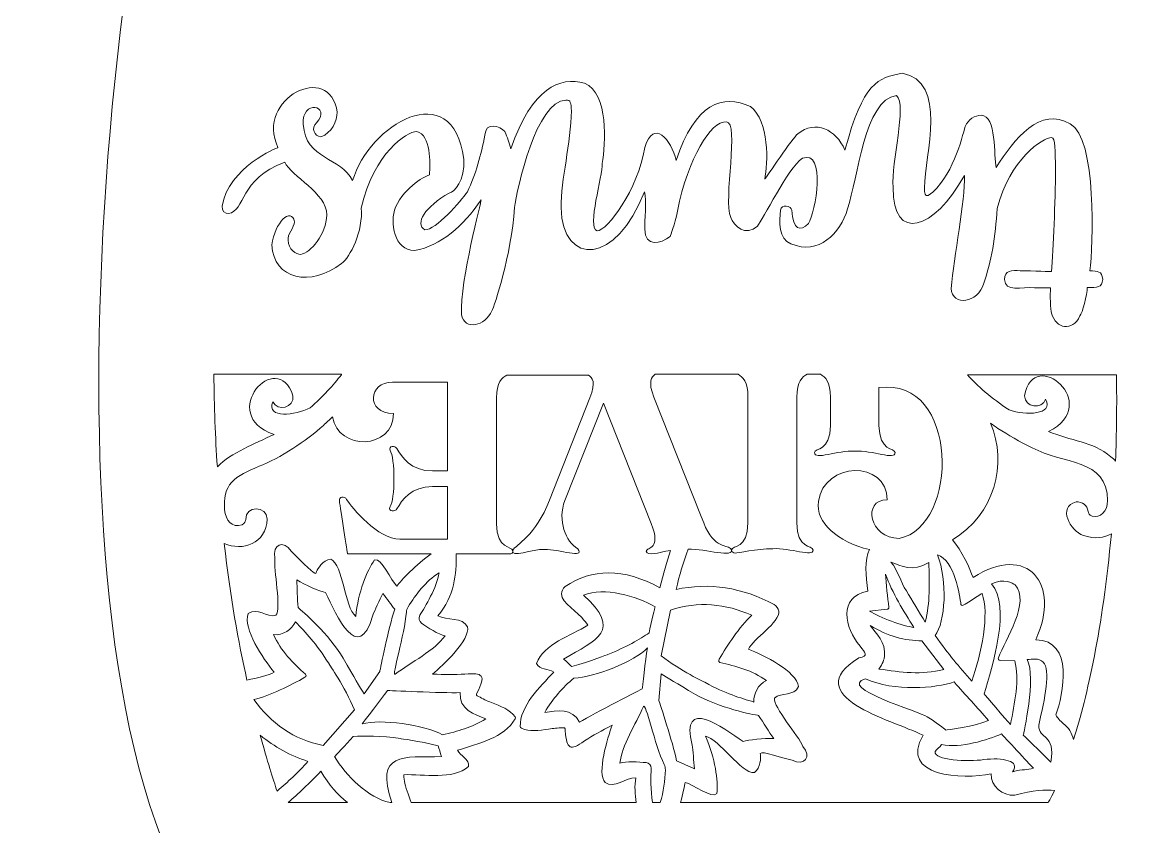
# Model space of a CAD drawing. Header units: inches. Extents: x -0.2 to 23, y 0 to 27.3.
# Drawn here: x -0.247 to 3.359, y 5.786 to 8.387 of the extents above; entities that cross this region are included whole.
import ezdxf

# ---------------------------------------------------------------- set-up
doc = ezdxf.new("R2010")
doc.units = ezdxf.units.IN
doc.header["$MEASUREMENT"] = 0
doc.layers.add('Paper Pumpkin Give Thanks', color=7, linetype='Continuous', lineweight=0)

msp = doc.modelspace()

# ---------------------------------------------------------------- linework, layer by layer
at = {"layer": 'Paper Pumpkin Give Thanks'}
for points, knots in [([(0.3208, 5.5125), (0.3292, 5.4903), (0.3486, 5.4764), (0.3722, 5.4764), (0.3722, 5.4764), (0.6417, 5.4764), (0.6417, 5.4764), (0.6681, 5.4736), (1.0361, 5.4847), (1.0486, 5.4681), (1.0667, 5.4597), (1.0583, 5.4319), (1.0389, 5.4319), (1.0389, 5.4319), (0.3486, 5.4347), (0.3486, 5.4347), (0.3486, 5.4347), (1.0014, 3.9847), (1.2917, 3.6569), (1.6903, 3.2097), (1.7681, 2.7278), (1.8056, 2.7278), (1.8417, 2.7278), (1.9778, 3.25), (2.3486, 3.6708), (2.5917, 3.9764), (3.2486, 5.25), (3.2667, 5.4347), (3.2667, 5.4347), (2.6278, 5.4333), (2.6278, 5.4333), (2.6083, 5.4333), (2.6014, 5.4611), (2.6194, 5.4694), (2.7944, 5.4903), (3.125, 5.4708), (3.3, 5.4778), (3.9667, 6.2347), (3.5722, 9.3139), (3.25, 9.8556), (3.2333, 9.8889), (3.2, 9.9111), (3.1639, 9.9111), (3.1639, 9.9111), (2.6083, 9.9111), (2.6083, 9.9111), (2.5833, 9.9111), (2.5694, 9.9236), (2.5611, 9.9403), (2.5514, 9.9639), (2.8347, 9.9542), (2.8361, 9.9778), (2.8264, 10.1208), (2.8875, 10.5028), (2.6639, 10.4986), (2.6639, 10.4986), (1.0181, 10.4986), (1.0181, 10.4986), (0.7778, 10.5), (0.8569, 10.1306), (0.8417, 9.9667), (0.8417, 9.9556), (1.1167, 9.9444), (1.1111, 9.9361), (1.1014, 9.9208), (1.0847, 9.9097), (1.0653, 9.9097), (1.0653, 9.9097), (0.5083, 9.9097), (0.5083, 9.9097), (0.4653, 9.9097), (0.425, 9.8833), (0.4083, 9.8417), (0.0403, 9.05), (-0.2472, 6.3847), (0.3208, 5.5125)], [0, 0, 0, 0, 1, 1, 1, 2, 2, 2, 3, 3, 3, 4, 4, 4, 5, 5, 5, 6, 6, 6, 7, 7, 7, 8, 8, 8, 9, 9, 9, 10, 10, 10, 11, 11, 11, 12, 12, 12, 13, 13, 13, 14, 14, 14, 15, 15, 15, 16, 16, 16, 17, 17, 17, 18, 18, 18, 19, 19, 19, 20, 20, 20, 21, 21, 21, 22, 22, 22, 23, 23, 23, 24, 24, 24, 25, 25, 25, 25]), ([(0.5792, 7.9819), (0.5042, 8.1417), (0.7486, 8.2611), (0.7708, 8.0958), (0.7708, 8.0681), (0.7528, 8.0278), (0.7181, 8.0167), (0.6972, 8.0167), (0.6847, 8.0458), (0.7042, 8.0611), (0.7542, 8.1194), (0.6542, 8.1375), (0.6611, 8.0569), (0.6681, 7.9417), (0.7833, 7.9514), (0.8208, 7.875), (0.8722, 8.0542), (1.1431, 8.2181), (1.1806, 7.9444), (1.1847, 7.875), (1.1486, 7.8375), (1.1333, 7.8347), (1.0542, 7.7903), (1.0208, 7.7361), (1.0542, 7.7153), (1.0889, 7.7153), (1.1708, 7.8069), (1.1917, 7.8389), (1.2194, 7.8958), (1.2361, 7.9583), (1.2486, 8.0222), (1.25, 8.0667), (1.2972, 8.0514), (1.3125, 8.0333), (1.3208, 8.0153), (1.3278, 7.9972), (1.3319, 7.9778), (1.4014, 8.1764), (1.4903, 8.2111), (1.5708, 8.1903), (1.65, 8.1556), (1.6375, 7.9931), (1.6278, 7.9306), (1.6306, 7.8917), (1.5764, 7.7222), (1.6111, 7.7125), (1.6444, 7.7125), (1.7431, 7.8458), (1.7653, 7.9819), (1.7931, 8.0764), (1.8514, 8.0069), (1.8667, 7.9403), (1.9278, 8.1236), (2.0167, 8.1569), (2.1069, 8.1139), (2.1681, 8.0681), (2.1639, 7.9306), (2.1528, 7.8792), (2.1583, 7.8847), (2.2444, 8.0139), (2.2597, 8.0264), (2.3181, 8.0722), (2.3819, 8.0403), (2.4125, 7.9736), (2.4708, 8.1931), (2.5194, 8.2069), (2.5972, 8.2222), (2.7458, 8.1972), (2.6708, 7.9583), (2.6694, 7.8514), (2.6694, 7.8333), (2.6708, 7.8236), (2.6819, 7.8264), (2.7597, 7.8833), (2.7903, 8.0125), (2.8014, 8.05), (2.8097, 8.0722), (2.8333, 8.0861), (2.8528, 8.0861), (2.9028, 8.0861), (2.8931, 7.9528), (2.9014, 7.9167), (2.9583, 8.0097), (3.0458, 8.1167), (3.1403, 8.0583), (3.2278, 8.0139), (3.2139, 7.6597), (3.2042, 7.5833), (3.2292, 7.5819), (3.2431, 7.5833), (3.2458, 7.5556), (3.2431, 7.5278), (3.2292, 7.5292), (3.1958, 7.5292), (3.1958, 7.5069), (3.1792, 7.4444), (3.1722, 7.4375), (3.1472, 7.3847), (3.0944, 7.3958), (3.0806, 7.4458), (3.075, 7.4583), (3.0764, 7.5056), (3.0764, 7.5278), (3.0764, 7.5278), (3.025, 7.5278), (3.025, 7.5278), (2.9833, 7.5333), (2.9306, 7.5111), (2.9278, 7.5556), (2.9278, 7.5847), (2.9528, 7.5847), (2.9792, 7.5833), (3.0208, 7.5833), (3.0806, 7.5806), (3.0806, 7.5806), (3.0847, 7.6542), (3.0931, 7.8069), (3.0931, 7.9111), (3.0917, 7.9708), (3.0931, 8.0139), (3.0806, 8.0139), (3.0514, 8.0139), (2.9458, 7.9444), (2.9042, 7.7847), (2.9, 7.6944), (2.8847, 7.6111), (2.8611, 7.5431), (2.8431, 7.4778), (2.7597, 7.4667), (2.7556, 7.5264), (2.7639, 7.6278), (2.8014, 7.8097), (2.7986, 7.8917), (2.7, 7.7125), (2.5667, 7.6736), (2.5681, 7.8528), (2.5611, 7.9347), (2.6139, 8.1181), (2.5792, 8.15), (2.475, 8.1361), (2.4542, 7.8833), (2.4208, 7.7833), (2.3972, 7.7042), (2.3278, 7.6319), (2.2375, 7.6708), (2.1986, 7.6847), (2.1986, 7.7431), (2.2042, 7.7792), (2.2056, 7.8), (2.2403, 7.7931), (2.2403, 7.7792), (2.2444, 7.7139), (2.2681, 7.7097), (2.2944, 7.7361), (2.3181, 7.7708), (2.3514, 7.9764), (2.275, 7.9472), (2.2278, 7.9139), (2.1458, 7.7472), (2.1292, 7.7278), (2.0917, 7.6917), (2.0528, 7.7292), (2.0431, 7.7556), (2.0181, 7.8139), (2.0722, 8.0625), (2.0292, 8.0653), (1.9778, 8.0667), (1.9056, 7.9486), (1.8708, 7.7764), (1.8625, 7.7306), (1.8486, 7.7), (1.8472, 7.6944), (1.8167, 7.6708), (1.7667, 7.6569), (1.7653, 7.7181), (1.7639, 7.7431), (1.7722, 7.8111), (1.7639, 7.8389), (1.675, 7.6014), (1.5, 7.5958), (1.4944, 7.7875), (1.4944, 7.8764), (1.5264, 7.9986), (1.5278, 8.1), (1.5264, 8.1264), (1.5264, 8.1361), (1.5097, 8.1347), (1.4153, 8.1347), (1.3514, 7.8472), (1.3444, 7.7875), (1.3333, 7.6319), (1.2792, 7.4681), (1.2708, 7.4542), (1.25, 7.4042), (1.1833, 7.3889), (1.1722, 7.4417), (1.1681, 7.5528), (1.2375, 7.8111), (1.2361, 7.8125), (1.1764, 7.7264), (1.1083, 7.6653), (1.0208, 7.6486), (0.9556, 7.6486), (0.9389, 7.7403), (0.9597, 7.7889), (0.9889, 7.8569), (1.0625, 7.8931), (1.0694, 7.8931), (1.0708, 7.9319), (1.075, 8.0222), (1.0278, 8.0333), (0.9958, 8.0333), (0.8903, 7.9653), (0.8486, 7.7861), (0.8556, 7.7139), (0.8125, 7.625), (0.7847, 7.6069), (0.6861, 7.5292), (0.5639, 7.5556), (0.5597, 7.6667), (0.5681, 7.7403), (0.6222, 7.7903), (0.6333, 7.7417), (0.6319, 7.7236), (0.6083, 7.6986), (0.6125, 7.6819), (0.6125, 7.6528), (0.6375, 7.6361), (0.6528, 7.6361), (0.6847, 7.6403), (0.7347, 7.7014), (0.7375, 7.7639), (0.7361, 7.8361), (0.6222, 7.8875), (0.6014, 7.9347), (0.4528, 7.8792), (0.475, 7.7778), (0.4194, 7.7681), (0.4083, 7.7681), (0.3986, 7.7764), (0.3986, 7.7917), (0.4181, 7.9181), (0.5792, 7.9819), (0.5792, 7.9819)], [0, 0, 0, 0, 1, 1, 1, 2, 2, 2, 3, 3, 3, 4, 4, 4, 5, 5, 5, 6, 6, 6, 7, 7, 7, 8, 8, 8, 9, 9, 9, 10, 10, 10, 11, 11, 11, 12, 12, 12, 13, 13, 13, 14, 14, 14, 15, 15, 15, 16, 16, 16, 17, 17, 17, 18, 18, 18, 19, 19, 19, 20, 20, 20, 21, 21, 21, 22, 22, 22, 23, 23, 23, 24, 24, 24, 25, 25, 25, 26, 26, 26, 27, 27, 27, 28, 28, 28, 29, 29, 29, 30, 30, 30, 31, 31, 31, 32, 32, 32, 33, 33, 33, 34, 34, 34, 35, 35, 35, 36, 36, 36, 37, 37, 37, 38, 38, 38, 39, 39, 39, 40, 40, 40, 41, 41, 41, 42, 42, 42, 43, 43, 43, 44, 44, 44, 45, 45, 45, 46, 46, 46, 47, 47, 47, 48, 48, 48, 49, 49, 49, 50, 50, 50, 51, 51, 51, 52, 52, 52, 53, 53, 53, 54, 54, 54, 55, 55, 55, 56, 56, 56, 57, 57, 57, 58, 58, 58, 59, 59, 59, 60, 60, 60, 61, 61, 61, 62, 62, 62, 63, 63, 63, 64, 64, 64, 65, 65, 65, 66, 66, 66, 67, 67, 67, 68, 68, 68, 69, 69, 69, 70, 70, 70, 71, 71, 71, 72, 72, 72, 73, 73, 73, 74, 74, 74, 75, 75, 75, 76, 76, 76, 77, 77, 77, 78, 78, 78, 79, 79, 79, 80, 80, 80, 81, 81, 81, 81]), ([(6.4361, 5.2153), (6.4278, 5.2375), (6.4083, 5.2514), (6.3847, 5.2514), (6.3847, 5.2514), (6.1153, 5.2514), (6.1153, 5.2514), (6.0889, 5.2542), (5.7208, 5.2431), (5.7083, 5.2597), (5.6903, 5.2681), (5.6986, 5.2958), (5.7181, 5.2958), (5.7181, 5.2958), (6.4083, 5.2931), (6.4083, 5.2931), (6.4083, 5.2931), (5.7556, 6.7431), (5.4653, 7.0708), (5.0667, 7.5181), (4.9889, 8), (4.9514, 8), (4.9153, 8), (4.7792, 7.4778), (4.4083, 7.0569), (4.1653, 6.7514), (3.5083, 5.4778), (3.4903, 5.2931), (3.4903, 5.2931), (4.1292, 5.2944), (4.1292, 5.2944), (4.1486, 5.2944), (4.1556, 5.2667), (4.1375, 5.2583), (3.9625, 5.2375), (3.6319, 5.2569), (3.4569, 5.25), (2.7903, 4.4931), (3.1847, 1.4139), (3.5069, 0.8722), (3.5236, 0.8389), (3.5569, 0.8167), (3.5931, 0.8167), (3.5931, 0.8167), (4.1486, 0.8167), (4.1486, 0.8167), (4.1736, 0.8167), (4.1875, 0.8042), (4.1958, 0.7875), (4.2056, 0.7639), (3.9222, 0.7736), (3.9208, 0.75), (3.9306, 0.6069), (3.8694, 0.225), (4.0931, 0.2292), (4.0931, 0.2292), (5.7375, 0.2292), (5.7375, 0.2292), (5.9778, 0.2278), (5.8986, 0.5972), (5.9139, 0.7611), (5.9139, 0.7722), (5.6389, 0.7833), (5.6444, 0.7917), (5.6542, 0.8069), (5.6708, 0.8181), (5.6903, 0.8181), (5.6903, 0.8181), (6.25, 0.8181), (6.25, 0.8181), (6.2931, 0.8181), (6.3333, 0.8444), (6.35, 0.8861), (6.7167, 1.6778), (7.0042, 4.3431), (6.4361, 5.2153)], [0, 0, 0, 0, 1, 1, 1, 2, 2, 2, 3, 3, 3, 4, 4, 4, 5, 5, 5, 6, 6, 6, 7, 7, 7, 8, 8, 8, 9, 9, 9, 10, 10, 10, 11, 11, 11, 12, 12, 12, 13, 13, 13, 14, 14, 14, 15, 15, 15, 16, 16, 16, 17, 17, 17, 18, 18, 18, 19, 19, 19, 20, 20, 20, 21, 21, 21, 22, 22, 22, 23, 23, 23, 24, 24, 24, 25, 25, 25, 25]), ([(0.7847, 7.2472), (0.7583, 7.2139), (0.725, 7.1764), (0.6833, 7.1403), (0.6347, 7.1153), (0.5417, 7.1042), (0.5625, 7.1597), (0.5778, 7.1264), (0.6333, 7.1417), (0.6278, 7.1792), (0.5778, 7.3375), (0.3792, 7.1181), (0.5667, 7.0542), (0.5028, 7.0236), (0.4306, 6.9958), (0.3833, 6.95), (0.3764, 7.0444), (0.3736, 7.1444), (0.3722, 7.2486), (0.3722, 7.2486), (0.7847, 7.2486), (0.7847, 7.2486), (0.7847, 7.2486), (0.7847, 7.2472), (0.7847, 7.2472)], [0, 0, 0, 0, 1, 1, 1, 2, 2, 2, 3, 3, 3, 4, 4, 4, 5, 5, 5, 6, 6, 6, 7, 7, 7, 8, 8, 8, 8]), ([(3.2903, 7.2472), (3.2917, 7.1486), (3.2903, 7.0556), (3.2875, 6.9681), (3.2833, 6.9736), (3.2778, 6.9778), (3.2722, 6.9819), (3.2139, 7.0319), (3.1403, 7.0333), (3.0708, 7.0639), (3.2472, 7.1514), (3.0222, 7.3431), (2.9931, 7.1792), (2.9931, 7.1417), (3.05, 7.1333), (3.0611, 7.1681), (3.0889, 7.1167), (2.9958, 7.1153), (2.9431, 7.1333), (2.8847, 7.1722), (2.8403, 7.2111), (2.8083, 7.2472), (2.8083, 7.2472), (3.2903, 7.2472), (3.2903, 7.2472)], [0, 0, 0, 0, 1, 1, 1, 2, 2, 2, 3, 3, 3, 4, 4, 4, 5, 5, 5, 6, 6, 6, 7, 7, 7, 8, 8, 8, 8]), ([(3.0694, 5.8639), (3.0694, 5.8639), (1.8806, 5.8639), (1.8806, 5.8639), (1.8889, 5.8931), (1.8944, 5.9194), (1.8958, 5.9292), (1.9208, 5.9236), (1.9819, 5.875), (1.9986, 5.8931), (2.0028, 5.9347), (1.9931, 6.0069), (1.9611, 6.0792), (2.0069, 6.0681), (2.0764, 5.9583), (2.1194, 5.9611), (2.1403, 5.9778), (2.1403, 6.0083), (2.1389, 6.0181), (2.1306, 6.0361), (2.1833, 6.0153), (2.2417, 6.0014), (2.2819, 5.9806), (2.3056, 6.0125), (2.2764, 6.0458), (2.2639, 6.0778), (2.1792, 6.1736), (2.1847, 6.2014), (2.2056, 6.2222), (2.2486, 6.2069), (2.2625, 6.2389), (2.2542, 6.2889), (2.1514, 6.3403), (2.1, 6.3597), (2.1153, 6.3944), (2.2028, 6.4458), (2.1986, 6.4833), (2.1972, 6.4917), (2.1917, 6.4986), (2.1833, 6.5042), (2.0819, 6.5597), (1.9722, 6.5764), (1.8667, 6.5528), (1.8764, 6.5986), (1.8903, 6.6431), (1.9056, 6.6833), (1.9625, 6.6847), (2.0569, 6.6528), (2.0444, 6.6833), (2.0361, 6.6986), (1.9889, 6.6819), (1.9556, 6.7681), (1.9556, 6.7681), (1.9472, 6.7889), (1.9472, 6.7889), (1.9472, 6.7889), (1.9472, 6.7889), (1.9472, 6.7889), (1.9472, 6.7889), (1.9472, 6.7889), (1.9472, 6.7889), (1.9472, 6.7889), (1.7944, 7.175), (1.7944, 7.175), (1.775, 7.225), (1.7875, 7.2403), (1.7986, 7.2486), (1.7986, 7.2486), (2.0667, 7.2486), (2.0667, 7.2486), (2.0819, 7.2403), (2.0986, 7.225), (2.0986, 7.175), (2.0986, 7.175), (2.0986, 6.7681), (2.0986, 6.7681), (2.0986, 6.6833), (2.0486, 6.6972), (2.0458, 6.6806), (2.0458, 6.6736), (2.0514, 6.6708), (2.0583, 6.6708), (2.0653, 6.6708), (2.1264, 6.6847), (2.1792, 6.6847), (2.2361, 6.6889), (2.3097, 6.6556), (2.3097, 6.6806), (2.3069, 6.6972), (2.2569, 6.6833), (2.2569, 6.7681), (2.2569, 6.7681), (2.2569, 7.175), (2.2569, 7.175), (2.2569, 7.225), (2.275, 7.2417), (2.2903, 7.2486), (2.2903, 7.2486), (2.3333, 7.2486), (2.3333, 7.2486), (2.3486, 7.2403), (2.3653, 7.225), (2.3653, 7.175), (2.3653, 7.175), (2.3653, 7.0833), (2.3653, 7.0833), (2.3653, 6.9986), (2.3153, 7.0111), (2.3139, 6.9958), (2.3139, 6.9694), (2.3875, 7.0042), (2.4444, 7), (2.5014, 7.0042), (2.575, 6.9694), (2.575, 6.9958), (2.5722, 7.0111), (2.5236, 6.9986), (2.5222, 7.0833), (2.5222, 7.0833), (2.5222, 7.2056), (2.5222, 7.2056), (2.7819, 7.2417), (2.7833, 6.7556), (2.5875, 6.7181), (2.4917, 6.7181), (2.4667, 6.8431), (2.5486, 6.8431), (2.5486, 6.9722), (2.3444, 6.9667), (2.3264, 6.8375), (2.3167, 6.7694), (2.3875, 6.7069), (2.4917, 6.6819), (2.475, 6.65), (2.4792, 6.5972), (2.4861, 6.5472), (2.3889, 6.5292), (2.4111, 6.4292), (2.4611, 6.3694), (2.4764, 6.3486), (2.4917, 6.3375), (2.4569, 6.3319), (2.2597, 6.2083), (2.5611, 6.1319), (2.6653, 6.0819), (2.5847, 5.9472), (2.7944, 5.9375), (2.8847, 5.9569), (2.8847, 5.9167), (2.9208, 5.8861), (2.9611, 5.8875), (3.0208, 5.9042), (3.0611, 5.9069), (3.0903, 5.9028), (3.0764, 5.8764), (3.0694, 5.8639), (3.0694, 5.8639)], [0, 0, 0, 0, 1, 1, 1, 2, 2, 2, 3, 3, 3, 4, 4, 4, 5, 5, 5, 6, 6, 6, 7, 7, 7, 8, 8, 8, 9, 9, 9, 10, 10, 10, 11, 11, 11, 12, 12, 12, 13, 13, 13, 14, 14, 14, 15, 15, 15, 16, 16, 16, 17, 17, 17, 18, 18, 18, 19, 19, 19, 20, 20, 20, 21, 21, 21, 22, 22, 22, 23, 23, 23, 24, 24, 24, 25, 25, 25, 26, 26, 26, 27, 27, 27, 28, 28, 28, 29, 29, 29, 30, 30, 30, 31, 31, 31, 32, 32, 32, 33, 33, 33, 34, 34, 34, 35, 35, 35, 36, 36, 36, 37, 37, 37, 38, 38, 38, 39, 39, 39, 40, 40, 40, 41, 41, 41, 42, 42, 42, 43, 43, 43, 44, 44, 44, 45, 45, 45, 46, 46, 46, 47, 47, 47, 48, 48, 48, 49, 49, 49, 50, 50, 50, 51, 51, 51, 52, 52, 52, 52]), ([(0.4056, 6.7014), (0.4639, 6.6764), (0.5417, 6.7), (0.5444, 6.7806), (0.5444, 6.825), (0.4736, 6.825), (0.475, 6.7792), (0.475, 6.775), (0.4708, 6.7667), (0.4639, 6.7625), (0.3931, 6.7389), (0.3944, 6.8681), (0.4292, 6.8986), (0.45, 6.9222), (0.4806, 6.9347), (0.5181, 6.9514), (0.5847, 6.9764), (0.6722, 7.0347), (0.7264, 7.0833), (0.7361, 7.0931), (0.7458, 7.1014), (0.7556, 7.1111), (0.7736, 7), (0.9528, 7.0042), (0.9528, 7.1222), (0.8625, 7.1222), (0.8708, 7.2236), (0.95, 7.2236), (0.95, 7.2236), (1.1278, 7.2236), (1.1278, 7.2236), (1.1278, 7.2236), (1.1278, 6.9361), (1.1278, 6.9361), (1.1278, 6.9361), (1.0792, 6.9361), (1.0792, 6.9361), (1.0083, 6.9361), (0.9792, 6.9819), (0.9639, 7.0083), (0.9569, 7.0208), (0.9361, 7.0167), (0.9417, 7.0028), (0.9583, 6.9806), (0.9583, 6.8417), (0.9417, 6.8208), (0.9347, 6.8042), (0.9583, 6.8028), (0.9639, 6.8139), (0.9806, 6.8417), (1.0097, 6.8861), (1.0792, 6.8861), (1.0792, 6.8861), (1.1278, 6.8861), (1.1278, 6.8861), (1.1278, 6.8861), (1.1278, 6.7153), (1.1278, 6.7153), (1.1278, 6.7153), (0.9736, 6.7153), (0.9736, 6.7153), (0.9028, 6.7153), (0.8181, 6.8167), (0.8014, 6.8444), (0.7944, 6.8569), (0.775, 6.8528), (0.7778, 6.8389), (0.7819, 6.8139), (0.8042, 6.6681), (0.8042, 6.6681), (0.8042, 6.6681), (1.075, 6.6681), (1.075, 6.6681), (1.0278, 6.6361), (0.975, 6.5806), (0.9639, 6.5639), (0.9444, 6.5819), (0.9153, 6.6556), (0.8917, 6.6486), (0.8667, 6.6139), (0.8389, 6.5444), (0.8306, 6.4653), (0.7944, 6.4986), (0.7903, 6.6306), (0.75, 6.6514), (0.7222, 6.6472), (0.7083, 6.6194), (0.7042, 6.6111), (0.7028, 6.6083), (0.7014, 6.6056), (0.7014, 6.6042), (0.6972, 6.6028), (0.6639, 6.6347), (0.6222, 6.6764), (0.5972, 6.7153), (0.5611, 6.6986), (0.5694, 6.6542), (0.5639, 6.6194), (0.5917, 6.4917), (0.5722, 6.4694), (0.5431, 6.4611), (0.5125, 6.4972), (0.4833, 6.475), (0.4653, 6.4264), (0.5306, 6.3292), (0.5667, 6.2861), (0.55, 6.2736), (0.5125, 6.2681), (0.4792, 6.2597), (0.4514, 6.3833), (0.425, 6.5306), (0.4056, 6.7014)], [0, 0, 0, 0, 1, 1, 1, 2, 2, 2, 3, 3, 3, 4, 4, 4, 5, 5, 5, 6, 6, 6, 7, 7, 7, 8, 8, 8, 9, 9, 9, 10, 10, 10, 11, 11, 11, 12, 12, 12, 13, 13, 13, 14, 14, 14, 15, 15, 15, 16, 16, 16, 17, 17, 17, 18, 18, 18, 19, 19, 19, 20, 20, 20, 21, 21, 21, 22, 22, 22, 23, 23, 23, 24, 24, 24, 25, 25, 25, 26, 26, 26, 27, 27, 27, 28, 28, 28, 29, 29, 29, 30, 30, 30, 31, 31, 31, 32, 32, 32, 33, 33, 33, 34, 34, 34, 35, 35, 35, 36, 36, 36, 37, 37, 37, 37]), ([(1.7375, 5.8639), (1.7375, 5.8639), (1.0097, 5.8639), (1.0097, 5.8639), (1.0028, 5.8889), (0.9903, 5.9153), (0.9889, 5.9333), (0.9875, 5.9417), (0.9847, 5.9528), (0.9861, 5.9542), (1.05, 5.9569), (1.1444, 5.9361), (1.1958, 5.9806), (1.1986, 6.0042), (1.1694, 6.0153), (1.1597, 6.0333), (1.225, 6.0542), (1.3125, 6.0736), (1.3458, 6.1347), (1.3472, 6.1375), (1.3472, 6.1389), (1.3458, 6.1417), (1.3292, 6.1639), (1.2986, 6.1764), (1.2694, 6.1875), (1.2542, 6.1931), (1.2403, 6.2), (1.2278, 6.2069), (1.2194, 6.2111), (1.2194, 6.2111), (1.2236, 6.2194), (1.2375, 6.2486), (1.2431, 6.2625), (1.2361, 6.2722), (1.2292, 6.2819), (1.2153, 6.2819), (1.1833, 6.2792), (1.1514, 6.2778), (1.1181, 6.2778), (1.0792, 6.2792), (1.1125, 6.3083), (1.2028, 6.3903), (1.1917, 6.4319), (1.1778, 6.4653), (1.125, 6.4514), (1.0958, 6.4681), (1.15, 6.5306), (1.1569, 6.6056), (1.1556, 6.6653), (1.1556, 6.6667), (1.1556, 6.6667), (1.1556, 6.6681), (1.1556, 6.6681), (1.3278, 6.6681), (1.3278, 6.6681), (1.3333, 6.6681), (1.3403, 6.6708), (1.3389, 6.6778), (1.3361, 6.6944), (1.2861, 6.6806), (1.2861, 6.7653), (1.2861, 6.7653), (1.2861, 7.1722), (1.2861, 7.1722), (1.2861, 7.2222), (1.3042, 7.2389), (1.3194, 7.2458), (1.3194, 7.2458), (1.5833, 7.2458), (1.5833, 7.2458), (1.5958, 7.2389), (1.6083, 7.2236), (1.5875, 7.1722), (1.5875, 7.1722), (1.4569, 6.8417), (1.4569, 6.8417), (1.4125, 6.7264), (1.3472, 6.6958), (1.3389, 6.6806), (1.3292, 6.6514), (1.4014, 6.6861), (1.4417, 6.6819), (1.4861, 6.6847), (1.575, 6.65), (1.5486, 6.6847), (1.5097, 6.7069), (1.4819, 6.7764), (1.5069, 6.8403), (1.5069, 6.8403), (1.6319, 7.1556), (1.6319, 7.1556), (1.6319, 7.1556), (1.7861, 6.7667), (1.7861, 6.7667), (1.8194, 6.6806), (1.7736, 6.6917), (1.7694, 6.6764), (1.775, 6.6597), (1.8069, 6.6722), (1.8486, 6.6792), (1.8361, 6.6431), (1.825, 6.6028), (1.8139, 6.5583), (1.6972, 6.6236), (1.5931, 6.6208), (1.5083, 6.5625), (1.5, 6.5556), (1.4958, 6.5472), (1.4958, 6.5389), (1.4958, 6.5083), (1.5528, 6.4792), (1.5681, 6.4542), (1.5736, 6.4472), (1.5806, 6.4403), (1.5806, 6.4375), (1.5278, 6.4042), (1.4375, 6.3764), (1.4153, 6.3139), (1.425, 6.2931), (1.4542, 6.2972), (1.4708, 6.2861), (1.4264, 6.2361), (1.3611, 6.1778), (1.3625, 6.1097), (1.3625, 6.1069), (1.3639, 6.1056), (1.3667, 6.1042), (1.3917, 6.0931), (1.4236, 6.0972), (1.4542, 6.1014), (1.4694, 6.1042), (1.4847, 6.1056), (1.4986, 6.1056), (1.5069, 6.1069), (1.5069, 6.1069), (1.5083, 6.0958), (1.5111, 6.0653), (1.5139, 6.05), (1.5236, 6.0445), (1.5333, 6.0403), (1.5458, 6.0458), (1.5708, 6.0639), (1.5972, 6.0806), (1.6264, 6.0972), (1.6597, 6.1139), (1.6458, 6.0736), (1.6083, 5.9583), (1.6375, 5.9292), (1.6653, 5.907), (1.7042, 5.9458), (1.7361, 5.9444), (1.7319, 5.9181), (1.7333, 5.8903), (1.7375, 5.8639)], [0, 0, 0, 0, 1, 1, 1, 2, 2, 2, 3, 3, 3, 4, 4, 4, 5, 5, 5, 6, 6, 6, 7, 7, 7, 8, 8, 8, 9, 9, 9, 10, 10, 10, 11, 11, 11, 12, 12, 12, 13, 13, 13, 14, 14, 14, 15, 15, 15, 16, 16, 16, 17, 17, 17, 18, 18, 18, 19, 19, 19, 20, 20, 20, 21, 21, 21, 22, 22, 22, 23, 23, 23, 24, 24, 24, 25, 25, 25, 26, 26, 26, 27, 27, 27, 28, 28, 28, 29, 29, 29, 30, 30, 30, 31, 31, 31, 32, 32, 32, 33, 33, 33, 34, 34, 34, 35, 35, 35, 36, 36, 36, 37, 37, 37, 38, 38, 38, 39, 39, 39, 40, 40, 40, 41, 41, 41, 42, 42, 42, 43, 43, 43, 44, 44, 44, 45, 45, 45, 46, 46, 46, 47, 47, 47, 48, 48, 48, 49, 49, 49, 50, 50, 50, 51, 51, 51, 51]), ([(3.1514, 6.0681), (3.1458, 6.0889), (3.1361, 6.1069), (3.1181, 6.1194), (3.1083, 6.1292), (3.0986, 6.1375), (3.0944, 6.1472), (3.1181, 6.2125), (3.1542, 6.3903), (3.0292, 6.3903), (3.1125, 6.5722), (3.0028, 6.7042), (2.8264, 6.5917), (2.8167, 6.6194), (2.7903, 6.6792), (2.7597, 6.7139), (2.8958, 6.7931), (2.9389, 6.9597), (2.8833, 7.0903), (2.8917, 7.0847), (2.8986, 7.0792), (2.9069, 7.0736), (2.9403, 7.0528), (2.9764, 7.0306), (3.0181, 7.0111), (3.1139, 6.9569), (3.2625, 6.9778), (3.2611, 6.8403), (3.2625, 6.8069), (3.2375, 6.7819), (3.2111, 6.7903), (3.2028, 6.7931), (3.1986, 6.8), (3.1986, 6.8056), (3.1958, 6.825), (3.1792, 6.8375), (3.1597, 6.8361), (3.0986, 6.8208), (3.1403, 6.7417), (3.1833, 6.7278), (3.2208, 6.7153), (3.2514, 6.7194), (3.2736, 6.7333), (3.2458, 6.4264), (3.1958, 6.2083), (3.1514, 6.0681)], [0, 0, 0, 0, 1, 1, 1, 2, 2, 2, 3, 3, 3, 4, 4, 4, 5, 5, 5, 6, 6, 6, 7, 7, 7, 8, 8, 8, 9, 9, 9, 10, 10, 10, 11, 11, 11, 12, 12, 12, 13, 13, 13, 14, 14, 14, 15, 15, 15, 15]), ([(2.6722, 6.4472), (2.6528, 6.4792), (2.6292, 6.5181), (2.6111, 6.5486), (2.5917, 6.5778), (2.5833, 6.6153), (2.5611, 6.6417), (2.5944, 6.6306), (2.6319, 6.6069), (2.6833, 6.6403), (2.6861, 6.5736), (2.6875, 6.5111), (2.6722, 6.4472)], [0, 0, 0, 0, 1, 1, 1, 2, 2, 2, 3, 3, 3, 4, 4, 4, 4]), ([(2.8222, 6.2569), (2.7806, 6.3042), (2.7486, 6.3417), (2.7042, 6.4042), (2.7361, 6.4472), (2.7458, 6.5806), (2.7111, 6.6653), (2.7667, 6.6486), (2.7833, 6.5319), (2.7875, 6.5042), (2.7889, 6.5028), (2.7903, 6.5014), (2.7917, 6.5014), (2.7917, 6.4972), (2.8542, 6.5403), (2.8556, 6.5403), (2.8806, 6.4764), (2.8528, 6.3417), (2.8222, 6.2569)], [0, 0, 0, 0, 1, 1, 1, 2, 2, 2, 3, 3, 3, 4, 4, 4, 5, 5, 5, 6, 6, 6, 6]), ([(1.0431, 6.4444), (1.0625, 6.4306), (1.0986, 6.4069), (1.1194, 6.4028), (1.0861, 6.3556), (1.0097, 6.3181), (0.9583, 6.2792), (0.9458, 6.2694), (0.9889, 6.4083), (0.9944, 6.4792), (0.9944, 6.4861), (0.9972, 6.4917), (1, 6.4972), (1.025, 6.5375), (1.0569, 6.5792), (1.1, 6.6069), (1.0931, 6.5597), (1.0556, 6.4972), (1.0375, 6.4694), (1.0333, 6.4611), (1.0361, 6.45), (1.0431, 6.4444)], [0, 0, 0, 0, 1, 1, 1, 2, 2, 2, 3, 3, 3, 4, 4, 4, 5, 5, 5, 6, 6, 6, 7, 7, 7, 7]), ([(2.5431, 6.6028), (2.5653, 6.5417), (2.6028, 6.4819), (2.6347, 6.4306), (2.6028, 6.4333), (2.5236, 6.4625), (2.4917, 6.4833), (2.4917, 6.4833), (2.5486, 6.4889), (2.5486, 6.4889), (2.5514, 6.4889), (2.5542, 6.4917), (2.5542, 6.4958), (2.55, 6.5236), (2.5458, 6.5736), (2.5431, 6.6028)], [0, 0, 0, 0, 1, 1, 1, 2, 2, 2, 3, 3, 3, 4, 4, 4, 5, 5, 5, 5]), ([(0.7903, 6.3306), (0.7458, 6.4069), (0.6569, 6.4847), (0.6444, 6.4944), (0.6417, 6.525), (0.6417, 6.5556), (0.6403, 6.5847), (0.6667, 6.5667), (0.7153, 6.5472), (0.7333, 6.5431), (0.7681, 6.4694), (0.8389, 6.3069), (0.8861, 6.4694), (0.8917, 6.4847), (0.9083, 6.5194), (0.9181, 6.5403), (0.9319, 6.5236), (0.9444, 6.5056), (0.9569, 6.4889), (0.9361, 6.4278), (0.9111, 6.2986), (0.9083, 6.2875), (0.9083, 6.2875), (0.8583, 6.2153), (0.8583, 6.2153), (0.8431, 6.2389), (0.8278, 6.2653), (0.7903, 6.3306)], [0, 0, 0, 0, 1, 1, 1, 2, 2, 2, 3, 3, 3, 4, 4, 4, 5, 5, 5, 6, 6, 6, 7, 7, 7, 8, 8, 8, 9, 9, 9, 9]), ([(2.8861, 6.5708), (2.9278, 6.5903), (2.9542, 6.5736), (2.9625, 6.5681), (3.0125, 6.5125), (2.9319, 6.3917), (2.9083, 6.3319), (2.9069, 6.3278), (2.9097, 6.3236), (2.9139, 6.3236), (2.9139, 6.3236), (2.9611, 6.3222), (2.9611, 6.3222), (2.9778, 6.2625), (2.9611, 6.1847), (2.9472, 6.1167), (2.9333, 6.1319), (2.8625, 6.2153), (2.8625, 6.2153), (2.8889, 6.3014), (2.95, 6.5014), (2.8861, 6.5708)], [0, 0, 0, 0, 1, 1, 1, 2, 2, 2, 3, 3, 3, 4, 4, 4, 5, 5, 5, 6, 6, 6, 7, 7, 7, 7]), ([(1.6458, 6.3431), (1.6458, 6.3431), (1.5903, 6.3194), (1.5292, 6.3042), (1.5222, 6.3097), (1.5111, 6.3208), (1.5028, 6.3278), (1.6097, 6.3903), (1.6944, 6.4194), (1.5667, 6.5347), (1.6347, 6.5611), (1.7361, 6.5333), (1.7986, 6.4972), (1.7986, 6.4972), (1.7861, 6.4458), (1.7792, 6.4125), (1.75, 6.3931), (1.7042, 6.3653), (1.6458, 6.3431)], [0, 0, 0, 0, 1, 1, 1, 2, 2, 2, 3, 3, 3, 4, 4, 4, 5, 5, 5, 6, 6, 6, 6]), ([(2.0083, 6.3167), (2.0583, 6.3056), (2.1139, 6.2917), (2.1583, 6.2583), (2.1306, 6.2458), (2.1167, 6.2153), (2.1181, 6.1889), (2.0736, 6.2028), (2.0278, 6.2153), (1.9597, 6.2528), (1.9583, 6.2528), (1.8806, 6.2903), (1.8181, 6.3389), (1.8181, 6.3389), (1.8486, 6.4861), (1.8486, 6.4861), (1.9361, 6.5167), (2.0278, 6.5069), (2.1111, 6.4694), (2.0708, 6.4319), (2.0319, 6.3722), (2.0056, 6.3278), (2.0028, 6.3222), (2.0056, 6.3167), (2.0083, 6.3167)], [0, 0, 0, 0, 1, 1, 1, 2, 2, 2, 3, 3, 3, 4, 4, 4, 5, 5, 5, 6, 6, 6, 7, 7, 7, 8, 8, 8, 8]), ([(0.6667, 6.2694), (0.6708, 6.2708), (0.6708, 6.2764), (0.6681, 6.2792), (0.6292, 6.3139), (0.5875, 6.3556), (0.5653, 6.4069), (0.5958, 6.4042), (0.6236, 6.4236), (0.6361, 6.4486), (0.6681, 6.4139), (0.7028, 6.3792), (0.7444, 6.3125), (0.7444, 6.3111), (0.7958, 6.2389), (0.8264, 6.1639), (0.8264, 6.1639), (0.725, 6.0486), (0.725, 6.0486), (0.6319, 6.0667), (0.5556, 6.1208), (0.5014, 6.1972), (0.5542, 6.2097), (0.6208, 6.2431), (0.6667, 6.2694)], [0, 0, 0, 0, 1, 1, 1, 2, 2, 2, 3, 3, 3, 4, 4, 4, 5, 5, 5, 6, 6, 6, 7, 7, 7, 8, 8, 8, 8]), ([(2.4944, 6.4361), (2.55, 6.4028), (2.6069, 6.3861), (2.6611, 6.3875), (2.6611, 6.3875), (2.7319, 6.2944), (2.7319, 6.2944), (2.6583, 6.2764), (2.5931, 6.2847), (2.5222, 6.2958), (2.5347, 6.3125), (2.5389, 6.3292), (2.5403, 6.3347), (2.5444, 6.3861), (2.5139, 6.4083), (2.4944, 6.4361)], [0, 0, 0, 0, 1, 1, 1, 2, 2, 2, 3, 3, 3, 4, 4, 4, 5, 5, 5, 5]), ([(1.7736, 6.3639), (1.7681, 6.3264), (1.7569, 6.2319), (1.7569, 6.2319), (1.7569, 6.2319), (1.6014, 6.1528), (1.5542, 6.1236), (1.5319, 6.1708), (1.4806, 6.1611), (1.4417, 6.1556), (1.4694, 6.2014), (1.4986, 6.2347), (1.5361, 6.2667), (1.6028, 6.2694), (1.7333, 6.3208), (1.7736, 6.3639)], [0, 0, 0, 0, 1, 1, 1, 2, 2, 2, 3, 3, 3, 4, 4, 4, 5, 5, 5, 5]), ([(3.0014, 6.3264), (3.0181, 6.3264), (3.0389, 6.3333), (3.0528, 6.3181), (3.0792, 6.2931), (3.0583, 6.2), (3.0389, 6.1139), (3.0375, 6.0667), (3.0944, 6.0889), (3.0778, 5.9944), (3.075, 5.9986), (2.9972, 6.075), (2.9889, 6.0819), (2.9889, 6.0819), (3.0319, 6.2694), (3.0014, 6.3264)], [0, 0, 0, 0, 1, 1, 1, 2, 2, 2, 3, 3, 3, 4, 4, 4, 5, 5, 5, 5]), ([(1.8111, 6.1944), (1.8111, 6.1944), (1.8181, 6.2806), (1.8181, 6.2806), (1.8403, 6.2653), (1.8653, 6.2514), (1.9292, 6.2139), (2.0042, 6.1708), (2.1167, 6.1472), (2.1333, 6.1458), (2.15, 6.1208), (2.1653, 6.0944), (2.1819, 6.0708), (2.1514, 6.0736), (2.1, 6.0667), (2.0833, 6.0611), (2.0181, 6.1069), (1.8792, 6.2097), (1.9181, 6.05), (1.9208, 6.0333), (1.9236, 5.9972), (1.9264, 5.9736), (1.9069, 5.9806), (1.8875, 5.9903), (1.8681, 5.9986), (1.8556, 6.0611), (1.8139, 6.1833), (1.8111, 6.1944)], [0, 0, 0, 0, 1, 1, 1, 2, 2, 2, 3, 3, 3, 4, 4, 4, 5, 5, 5, 6, 6, 6, 7, 7, 7, 8, 8, 8, 9, 9, 9, 9]), ([(2.7653, 6.2542), (2.8028, 6.2111), (2.8403, 6.1722), (2.8764, 6.1292), (2.8347, 6.1111), (2.7403, 6.0986), (2.7375, 6.0986), (2.7375, 6.0986), (2.7264, 6.1111), (2.6778, 6.1417), (2.6569, 6.1569), (2.3819, 6.2375), (2.4792, 6.2639), (2.5722, 6.2222), (2.7056, 6.2333), (2.7653, 6.2542)], [0, 0, 0, 0, 1, 1, 1, 2, 2, 2, 3, 3, 3, 4, 4, 4, 5, 5, 5, 5]), ([(1.2514, 6.1347), (1.2042, 6.1069), (1.1611, 6.0944), (1.1111, 6.0833), (1.0528, 6.1153), (0.9097, 6.1361), (0.8514, 6.1181), (0.875, 6.1486), (0.9333, 6.2264), (0.9333, 6.2264), (0.9333, 6.2264), (1.1111, 6.2181), (1.1681, 6.2194), (1.1639, 6.1653), (1.2153, 6.1486), (1.2514, 6.1347)], [0, 0, 0, 0, 1, 1, 1, 2, 2, 2, 3, 3, 3, 4, 4, 4, 5, 5, 5, 5]), ([(1.8153, 5.8639), (1.8153, 5.8639), (1.7903, 5.8639), (1.7903, 5.8639), (1.7833, 5.9042), (1.7847, 5.95), (1.7861, 5.975), (1.7861, 5.9847), (1.7792, 5.9931), (1.7694, 5.9931), (1.7458, 5.9958), (1.7042, 5.9986), (1.6847, 5.9917), (1.6903, 6.0486), (1.7361, 6.1167), (1.7611, 6.175), (1.7681, 6.1903), (1.7972, 6.05), (1.8278, 5.9875), (1.8306, 5.9819), (1.8319, 5.9764), (1.8319, 5.9694), (1.8306, 5.9361), (1.8264, 5.8986), (1.8153, 5.8639)], [0, 0, 0, 0, 1, 1, 1, 2, 2, 2, 3, 3, 3, 4, 4, 4, 5, 5, 5, 6, 6, 6, 7, 7, 7, 8, 8, 8, 8]), ([(0.5222, 6.0819), (0.5681, 6.0444), (0.6194, 6.0153), (0.6764, 5.9972), (0.6444, 5.9611), (0.6111, 5.9306), (0.5764, 5.9014), (0.5639, 5.9389), (0.5444, 5.9986), (0.5222, 6.0819)], [0, 0, 0, 0, 1, 1, 1, 2, 2, 2, 3, 3, 3, 3]), ([(0.9417, 5.8639), (0.8708, 5.8792), (0.7986, 5.9514), (0.7625, 6.0125), (0.7625, 6.0125), (0.8, 6.0514), (0.8222, 6.0778), (0.8583, 6.0792), (0.9125, 6.0806), (0.975, 6.0708), (0.975, 6.0708), (1.0361, 6.0639), (1.0972, 6.0472), (1.1, 6.0389), (1.1042, 6.0236), (1.1083, 6.0125), (0.9833, 6.0111), (0.8917, 6.0278), (0.9472, 5.8639), (0.9472, 5.8639), (0.9417, 5.8639), (0.9417, 5.8639)], [0, 0, 0, 0, 1, 1, 1, 2, 2, 2, 3, 3, 3, 4, 4, 4, 5, 5, 5, 6, 6, 6, 7, 7, 7, 7]), ([(3.0222, 5.975), (3, 5.9694), (2.9889, 5.9722), (2.9542, 5.9639), (2.9819, 5.9986), (2.9208, 6.0111), (2.8611, 6.0028), (2.8111, 5.9958), (2.6986, 6), (2.7042, 6.0292), (2.7069, 6.0375), (2.7208, 6.0417), (2.725, 6.0514), (2.7861, 6.0389), (2.875, 6.0667), (2.9181, 6.0861), (2.9417, 6.0625), (3.0167, 5.9792), (3.0222, 5.975)], [0, 0, 0, 0, 1, 1, 1, 2, 2, 2, 3, 3, 3, 4, 4, 4, 5, 5, 5, 6, 6, 6, 6]), ([(0.6125, 5.8639), (0.6444, 5.8917), (0.6806, 5.9264), (0.7181, 5.9653), (0.7444, 5.9222), (0.7722, 5.8889), (0.8042, 5.8639), (0.8042, 5.8639), (0.6125, 5.8639), (0.6125, 5.8639)], [0, 0, 0, 0, 1, 1, 1, 2, 2, 2, 3, 3, 3, 3])]:
    msp.add_open_spline(points, degree=3, knots=knots, dxfattribs=at)

doc.saveas('drawing.dxf')
